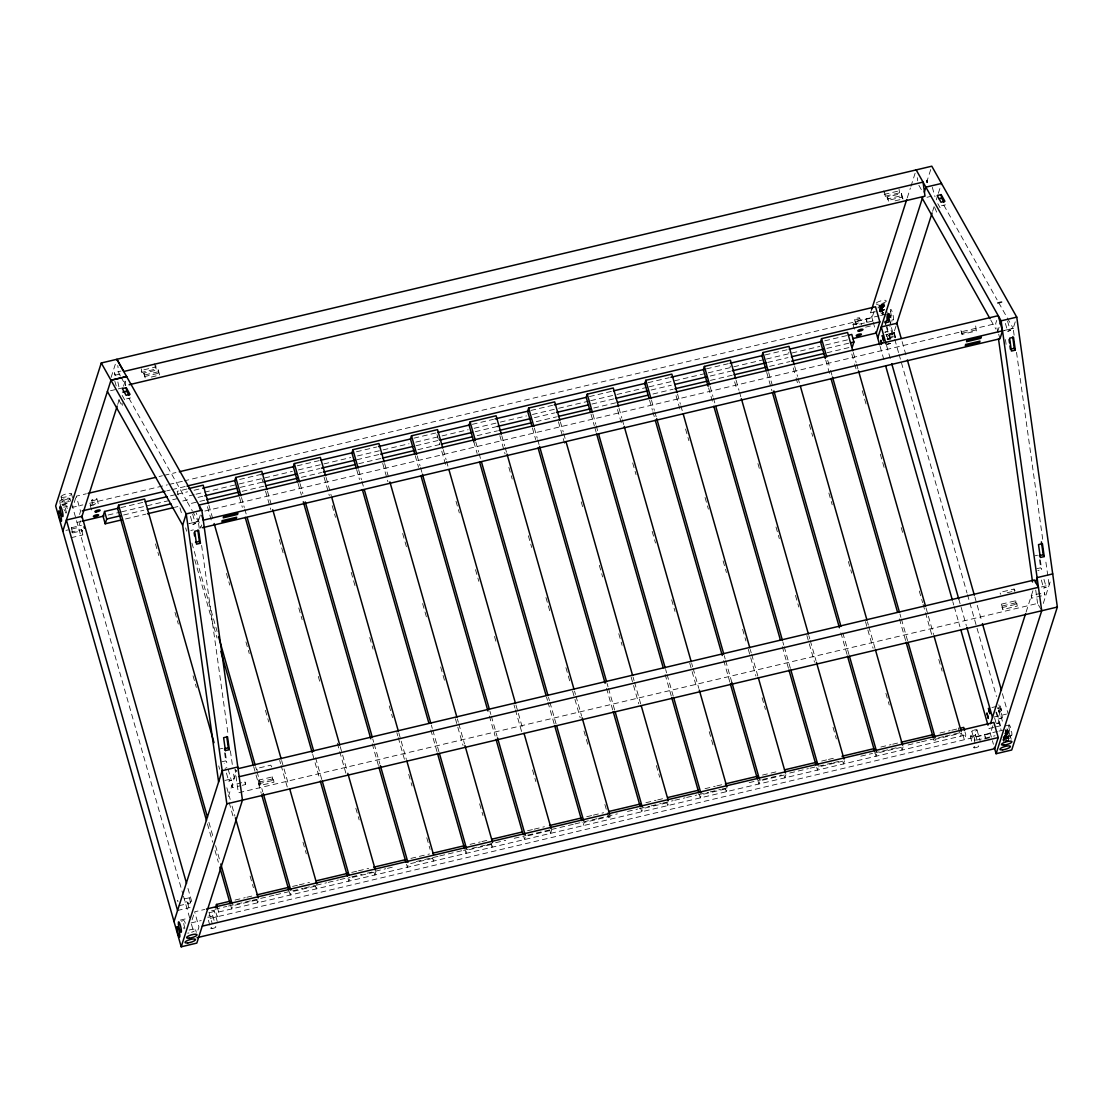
<?xml version="1.0" encoding="UTF-8"?>
<svg xmlns="http://www.w3.org/2000/svg" width="1113" height="1113" viewBox="0 0 1113 1113"><rect width="100%" height="100%" fill="white"/><g stroke="black" fill="none" stroke-linecap="round" stroke-linejoin="round"><path stroke-width="0.75" stroke-dasharray="5 3.75" d="M879.646 305.769L884.209 303.863L884.71 306.492L882.428 307.438L880.188 307.661L879.646 305.769L884.209 303.863M880.188 307.661L879.673 305.032M882.456 309.4L882.498 308.663L880.244 308.871L880.786 310.764L883.026 310.541L880.717 312.252L880.174 310.36L882.456 309.4L882.999 311.292M865.552 327.152L871.966 325.636M887.228 315.897L887.924 317.428L887.604 314.993M888.925 313.796L889.788 315.438M984.56 734.524L985.408 738.044L984.602 734.524M1006.736 737.307C1004.649 729.572 1008.308 740.409 1004.302 737.209M72.359 532.64L71.538 527.715L71.455 529.718M81.597 529.649L82.849 534.922L81.597 529.649L71.552 532.028M244.943 781.896L245.57 784.54L244.943 781.896L231.866 785.194L232.561 787.628L240.686 785.695M855.758 321.379L856.648 324.843L855.814 321.309L879.02 315.814M1044.898 595.093L1044.286 592.547L1044.857 595.149L1031.681 598.098L1031.208 595.594L1040.975 593.285M998.124 719.165L1001.477 718.01L998.152 719.179M999.752 722.991L996.692 723.394L999.752 722.81M178.817 905.773L190.532 902.991L189.46 897.801L184.299 898.901M111.133 377.363L116.893 359.29M75.754 497.761L72.707 507.291L82.849 504.885M79.552 514.456L80.553 511.284L76.254 496.161L86.397 493.769M80.539 520.884L78.453 527.437L65.945 530.4M117.7 404.422L119.272 399.497M123.529 386.169L126.075 378.183M199.227 528.299L198.267 521.454L200.312 515.027M201.717 524.96L200.702 528.132L196.389 513.023M228.388 796.518L236.763 770.279M192.104 919.769L194.135 913.411M197.933 930.106L198.935 926.934L194.636 911.825L204.778 909.418M217.355 907.471L218.649 912.006L217.118 916.778L214.976 909.21L226.802 906.413M375.874 871.813L374.858 874.999L373.898 871.66L363.742 873.969M551.603 830.173L550.587 833.359L549.641 830.02M872.842 320.934L870.547 312.864L871.604 309.581M907.262 197.836L910.406 187.986M910.935 186.344L915.123 173.197M874.011 311.557L871.98 317.901L184.229 480.858M926.545 182.643L931.79 166.199M895.965 326.151L893.349 334.359L885.531 336.209M932.611 211.345L934.169 206.42M936.27 199.853L937.842 194.942M938.356 193.3L941.501 183.45M785.917 774.662L784.902 777.834L783.955 774.495M975.67 325.984L976.365 330.964L962.049 334.359L961.354 329.378M844.503 760.777L843.487 763.949L842.541 760.61M998.25 332.704L995.676 323.633L996.678 320.461M997.54 332.064L999.084 327.25M1014.124 335.208L1013.164 328.363L1015.724 320.335M903.074 746.893L902.059 750.079L901.113 746.74M964.985 731.937L965.847 734.956L964.331 739.728L962.606 733.676M1026.103 612.067L1032.906 590.739M992.893 725.62L990.361 733.564L207.992 918.935M1043.284 603.441L1051.173 578.732M866.262 318.847L866.999 322.339M867.083 322.353L866.387 318.972M887.924 317.428L889.885 316.955L889.802 315.438M885.948 321.532L886.393 322.227L886.198 320.238M888.411 321.643L886.393 322.227M1008.225 732.632L1006.18 733.091L1005.818 730.267M1004.733 737.891L1004.427 735.47M882.915 314.909L880.244 305.115M880.23 305.379L883.68 304.35L880.244 305.129M883.611 304.503C885.614 309.08 876.974 306.298 884.209 306.256M894.087 332.731L895.381 337.99L894.226 332.759L885.725 334.707M1003.564 741.495L1003.495 738.754L1007.947 737.808L1008.489 739.7M1007.474 738.642L1007.947 737.808M117.867 381.968L119.648 390.315M192.758 524.376L195.332 523.583L192.758 524.376L190.059 514.929M228.735 781.103L231.309 780.31L228.735 781.103L225.146 768.513M888.466 343.639L890.442 343.625M1007.655 331.298L1010.228 330.491L1007.655 331.298L1005.415 323.424M1043.618 588.04L1046.206 587.233L1043.618 588.04L1040.933 578.593M114.472 372.591L115.112 375.22L114.472 372.591L120.983 371.046M72.651 532.932L82.696 530.553M232.561 787.628L231.991 785.013M894.365 332.926L895.548 337.907L894.365 332.926L886.546 334.776L886.602 336.724M1031.834 598.238L1031.278 595.636M974.153 736.973L975.002 740.507L974.251 737.015L997.373 731.478M1001.547 710.831C997.679 696.905 1004.524 714.282 998.208 711.624M187.805 902.476C189.433 916.709 191.297 895.812 182.782 903.659M189.321 897.704L190.629 902.893M887.868 318.109L889.816 317.636L889.05 315.536L887.103 316.009L887.868 318.109L890.191 317.302L889.05 312.767M888.661 322.102L887.52 317.567L888.661 322.102L886.338 322.909L885.572 320.808M1005.86 733.244L1006.82 738.67M1008.531 732.98C1003.578 735.192 1011.856 732.02 1007.39 728.445M1003.912 736.472L1004.677 738.573L1007.001 737.78L1005.442 731.672L1007.39 731.213A5.426 0.89 76.7 0 1 1008.726 731.394A5.426 0.89 76.7 0 1 1010.409 738.851M1004.677 738.573L1007.001 737.78M879.242 311.654L882.498 311.056L879.214 312.155M996.274 713.363L996.177 712.612M887.548 338.589L889.927 338.213L887.631 339.215M997.596 708.731L998.598 707.938L997.485 707.854M880.216 306.924L884.752 305.741M881.065 309.804L879.312 310.263M225.897 767.928L226.899 767.65M198.267 521.454L188.89 523.667L198.267 521.454L193.189 512.439M1013.164 328.363L1003.787 330.589L1013.164 328.363L997.944 301.331M115.112 375.22L121.609 373.676M156.237 368.959L155.208 367.123L140.892 370.518L141.921 372.354L156.237 368.959L155.75 365.44M884.181 194.399L898.511 191.005L899.541 192.841L885.225 196.236L883.694 190.88M143.827 373.119L145.344 378.462L143.827 373.119L158.143 369.725L159.674 375.067L148.53 377.71M902.977 198.949L901.947 197.112L887.618 200.507L887.131 197.001L901.447 193.606L902.977 198.949L891.833 201.592M144.857 374.942L159.173 371.561M887.131 197.001L888.16 198.824L902.476 195.429M144.314 376.625L158.644 373.231L159.674 375.067M110.521 390.733L116.768 389.258M118.34 388.882L123.014 387.769M926.99 197.279L931.664 196.166M126.604 398.83L130.513 397.911M941.501 205.752L945.41 204.82M159.062 476.545L162.428 475.752M164.126 475.348L175.951 472.552M61.897 504.467L69.716 502.617M870.547 312.864L878.366 311.014M879.924 310.638L886.171 309.164M62.871 505.497L65.472 504.885M880.62 315.438L885.433 314.297M89.61 503.285L167.34 484.865M169.023 484.461L182.546 481.261M885.378 315.021L889.287 314.089M889.802 314.868L887.854 315.327L888.244 317.775M859.626 324.133L875.096 320.461M888.285 319.668L886.324 320.127L886.713 322.575M166.741 490.861L170.122 490.068M171.805 489.664L187.012 486.061M886.059 316.468A5.426 0.89 76.7 0 0 888.146 321.087L893.349 319.862M186.942 489.01L177.176 491.32L178.609 496.328M120.844 507.611L143.619 502.213M170.498 495.841L175.562 494.645M177.259 494.242L187.554 491.807M194.065 490.263L202.204 488.329M239.629 479.466L260.776 474.458L263.155 482.805M297.282 465.804L319.361 460.573M356.452 451.781L376.737 446.981M413.925 438.16L435.906 432.957M472.315 424.331L493.462 419.323M530.887 410.447L552.549 405.327M589.473 396.576L612.247 391.178M648.044 382.691L669.205 377.683M706.393 368.876L729.405 363.422L730.365 366.747M765.201 354.936L787.99 349.538L788.936 352.877M824.733 340.828L846.701 335.625M77.006 522.4L80.386 521.607M108.114 515.027L120.941 511.994M121.637 511.827L180.807 497.803M189.266 495.8L194.33 494.603M196.027 494.2L237.542 484.364M239.225 483.96L292.385 471.369M298.381 469.95L350.762 457.54M357.523 455.94L409.028 443.739M415.789 442.125L440.317 436.324M442.014 435.92L468.197 429.715M474.11 428.31L499.459 422.3M500.321 422.105L526.505 415.9M532.431 414.495L557.794 408.485M558.601 408.29L589.027 401.083M590.711 400.68L616.059 394.684M616.964 394.461L647.39 387.254M649.088 386.851L706.56 373.231M708.244 372.841L764.756 359.443M766.454 359.04L819.822 346.393M825.596 345.03L847.563 339.827M123.626 515.013L143.911 510.213M182.796 501.003L191.241 499M198.003 497.4L203.081 496.189M240.269 487.383L262.251 482.179M299.439 473.359L319.723 468.559M356.911 459.739L380.576 454.132M416.081 445.729L438.063 440.511M475.251 431.705L497.233 426.502M534.421 417.681L554.705 412.881M591.893 404.061L613.875 398.857M651.063 390.051L671.348 385.237M710.233 376.027L730.518 371.227M767.706 362.407L787.99 357.607M826.876 348.383L848.857 343.18M71.538 527.715L81.444 525.28M125.491 518.978L145.775 514.178M174.504 507.361L177.885 506.568M191.408 503.368L198.17 501.754M199.867 501.365L204.945 500.154M242.133 491.348L264.101 486.144M301.303 477.324L321.587 472.524M358.776 463.704L380.757 458.5M417.945 449.694L439.927 444.477M477.115 435.67L497.4 430.856M536.285 421.646L556.57 416.846M593.758 408.026L615.739 402.823M652.928 394.016L673.212 389.202M710.4 380.396L732.382 375.178M769.57 366.372L789.854 361.572M827.042 352.751L850.722 347.145M887.548 338.686L892.57 337.489L887.019 339.006M887.743 339.757L890.859 339.02M885.837 344.46L888.967 343.708M71.135 537.704L82.849 534.922M887.172 344.348L890.511 343.555M204.848 511.02L995.676 323.633M962.425 333.163L976.741 329.768M190.796 530.484L193.398 529.871M220.04 748.924L222.642 748.298M1034.937 555.832L1037.539 555.22M221.835 761.807L225.744 760.875L226.774 762.711L224.172 763.323M1036.732 568.715L1040.641 567.797L1041.671 569.619L1037.761 570.552M1015.098 590.864L1014.068 589.041L999.752 592.436L1000.782 594.259M1007.154 592.756L1011.926 591.629M224.854 780.45L234.231 778.237L233.271 771.379M1041.309 586.996L1049.128 585.146L1045.524 559.477M258.091 780.269L272.407 776.874L273.436 778.71L273.937 782.216L259.621 785.611L258.091 780.269L259.621 785.611M1001.394 604.15L1015.71 600.756L1016.739 602.578L1017.24 606.098L1002.924 609.493L1001.394 604.15L1002.924 609.493M242.314 785.305L245.57 784.54M259.12 782.091L273.436 778.71M1002.423 605.973L1016.739 602.578M258.592 783.775L272.908 780.394L273.937 782.216M1001.895 607.656L1016.211 604.262L1017.24 606.098M1040.905 609.284L1037.608 603.427L238.335 792.818L235.052 769.389L236.693 772.311M991.933 707.534L996.942 706.338M177.301 910.531L190.073 907.526M994.034 717.036L1006.542 714.073M235.093 900.041L245.236 897.635M246.919 897.245L255.378 895.242M292.566 886.421L297.63 885.225M299.327 884.821L309.47 882.414M351.736 872.411L356.8 871.201M358.497 870.797L368.64 868.404M410.906 858.387L429.493 853.977M470.062 844.364L480.218 841.957M481.901 841.567L490.36 839.564M527.548 830.743L532.612 829.547M534.31 829.143L544.452 826.736M586.718 816.733L591.782 815.523M593.479 815.119L603.622 812.727M645.888 802.71L656.03 800.303M657.713 799.899L664.475 798.299M705.044 788.686L715.186 786.279M716.883 785.889L723.645 784.289M762.53 775.065L776.053 771.865M821.7 761.055L826.764 759.845M828.462 759.442L836.906 757.452M880.87 747.032L891.012 744.625M892.696 744.221L899.457 742.621M940.026 733.008L950.168 730.615M951.865 730.211L958.627 728.612M228.499 906.01L250.467 900.807M252.164 900.403L274.132 895.2M275.829 894.796L291.05 891.193M292.733 890.79L302.875 888.383M304.572 887.979L314.715 885.586M316.398 885.183L326.54 882.776M328.238 882.372L338.38 879.98M340.063 879.576L350.205 877.169M351.903 876.766L362.045 874.373M375.568 871.159L385.71 868.752M387.407 868.363L394.169 866.749M416.137 861.545L438.119 856.342M439.802 855.939L461.784 850.735M463.481 850.332L485.449 845.129M487.146 844.725L505.733 840.315M514.192 838.312L526.032 835.515M527.715 835.112L549.697 829.908M551.38 829.505L573.362 824.302M575.045 823.898L597.027 818.695M598.711 818.292L617.312 813.881M627.454 811.474L637.596 809.081M639.293 808.678L649.436 806.271M651.119 805.868L661.261 803.475M662.958 803.071L673.101 800.664M674.784 800.261L684.926 797.854M686.624 797.465L696.766 795.058M698.463 794.654L708.605 792.247M710.289 791.858L720.431 789.451M722.128 789.047L728.89 787.448M749.174 782.634L761 779.837M762.697 779.434L781.298 775.024M789.743 773.02L808.344 768.624M810.027 768.22L832.009 763.017M833.693 762.614L840.454 761.014M860.752 756.2L872.578 753.404M874.275 753L896.243 747.797M908.083 744.987L919.908 742.176M921.606 741.787L943.587 736.569M945.271 736.18L960.491 732.577M374.246 872.202L349.83 877.99L348.814 881.162L347.868 877.823M549.975 830.562L525.573 836.35L524.557 839.522L523.611 836.183M784.289 775.038L759.887 780.825L758.871 783.997L757.925 780.672M842.875 761.167L818.458 766.94L817.457 770.126L816.497 766.787M901.447 747.282L877.044 753.07L876.028 756.242L875.082 752.903M180.278 920.117L188.097 918.267M993.617 727.415L988.928 728.514L993.408 744.263M995.175 727.039L1002.994 725.189M218.649 912.006L965.847 734.956M181.322 921.161L183.923 920.534M1005.262 725.913L1009.171 724.994M998.973 731.102L1003.773 729.961M191.088 922.941L201.23 920.534M1008.155 730.545L1006.194 731.004L1006.583 733.439M976.491 740.159L995.05 735.749M984.629 738.935L989.429 737.808M1006.625 735.345L1004.663 735.804L1005.053 738.239M1006.472 736.778L1011.675 735.54M1006.611 738.03L1004.357 739.38M881.468 308.941L879.353 309.414A5.426 1.405 -15.9 0 0 884.376 308.218M1003.022 739.602L1005.011 739.547M1007.529 729.238L1008.141 732.632L1008.225 731.561M886.546 334.776L887.381 336.516M892.807 336.404L889.343 337.476L892.821 336.516L889.927 326.318M996.747 712.654L1001.533 729.057M889.802 316.955L888.925 313.796M943.838 205.195L997.095 299.828M937.814 203.651L940.082 207.686M936.673 212.124L933.32 204.416M918.893 185.287L922.719 192.076M990.779 320.043L995.857 329.058M120.385 376.027L118.854 373.314L117.769 365.509M121.15 377.39L125.727 385.529L124.851 379.296M128.941 398.287L186.428 500.419M187.276 501.921L192.354 510.937M122.166 395.407L125.936 402.113M118.743 399.845L122.527 406.551M271.809 766.996L270.779 765.16L256.449 768.554L257.479 770.377M1007.515 729.252L1008.211 731.561M178.108 901.252L177.607 900.487L177.454 901.252M1007.015 728.778L1008.155 733.314M1007.543 321.045L1010.228 330.491M998.681 334.22L999.975 338.755M932.318 187.318L935.003 196.764M1043.966 579.372L1046.206 587.233M960.964 330.575L962.049 334.359M902.114 341.594L905.926 354.936M974.835 596.888L981.958 621.93M1002.396 693.677L1008.1 713.697M1010.493 736.736L1011.216 739.255M886.616 310.736L894.295 337.698M894.769 339.368L898.567 352.71M899.054 354.379L967.002 592.992M967.489 594.662L969.381 601.34M969.854 603.009L996.469 696.446M998.848 704.793L1003.606 721.474M1005.902 729.544L1008.587 738.99M884.167 304.6L884.71 306.492M886.866 315.549L889.078 323.299M998.598 707.938L1003.258 724.243M1005.902 733.55L1007.766 740.089M1005.957 737.863L1006.486 739.755M881.969 304.072L882.498 305.964M881.886 305.56L882.428 307.438M882.498 308.663L883.026 310.541M881.955 309.164L883.374 314.158M886.477 325.01L890.261 338.324M1003.745 736.806L1004.622 739.908M884.682 321.114L885.572 324.217M886.477 327.389L889.343 337.476M995.968 711.889L1001.088 729.905M1003.495 738.754L1004.274 741.091M994.66 718.135L996.302 723.881M886.505 345.294L891.249 361.975M958.738 598.933L966.334 625.631M873.246 322.311L875.027 328.613M880.105 346.393L884.849 363.088M952.811 601.702L953.758 605.041M954.244 606.71L959.935 626.73M859.737 318.137A2.713 0.71 -15.9 0 1 855.883 319.821A2.713 0.71 -15.9 0 1 855.73 318.596A2.713 0.71 -15.9 0 1 859.737 318.137L861.573 324.62M977.005 729.933L980.233 741.258M975.475 734.691L977.784 742.788M854.506 319.57L856.342 326.039M971.844 731.533L975.071 742.872M852.989 324.356L855.299 332.453M970.327 736.291L972.623 744.388M853.281 352.501L856.134 362.518M856.607 364.188L858.513 370.866M926.002 607.851L933.612 634.549M851.793 354.017L854.172 362.365M854.645 364.021L856.551 370.699M862.255 390.733L866.526 405.744M880.313 454.146L885.072 470.841M901.224 527.576L903.13 534.254M919.296 591.003L922.621 602.676M923.094 604.345L931.651 634.396M938.774 659.425L942.113 671.111M958.265 727.846L960.644 736.194L961.66 733.022L935.63 739.185L934.614 742.357L933.654 739.032M827.724 360.348L830.103 368.681M830.576 370.351L832.009 375.359M899.972 614.014L900.918 617.353M901.405 619.023L907.582 640.726M825.763 360.181L830.521 376.876M899.429 618.87L905.62 640.559M794.71 366.386L797.562 376.403M798.035 378.072L799.941 384.75M867.43 621.736L868.377 625.061M868.85 626.73L875.041 648.434M793.221 367.888L795.6 376.236M796.073 377.905L797.965 384.583M809.374 424.637L812.699 436.324M828.865 493.059L832.19 504.746M848.356 561.495L851.682 573.167M865.469 621.569L873.065 648.267M885.906 693.329L889.231 705.016M768.666 372.549L773.424 389.244M842.819 632.907L848.996 654.597M766.704 372.396L771.935 390.746M840.858 632.741L847.035 654.444M736.124 380.27L738.976 390.273M739.449 391.943L741.355 398.621M808.845 635.606L809.805 638.945M810.278 640.615L815.982 660.649M734.636 381.773L737.015 390.12M757.925 463.551L759.831 470.229M775.998 526.964L779.323 538.65M795.475 595.399L798.8 607.072M806.883 635.453L814.493 662.152M833.025 727.234L836.35 738.921M710.094 386.434L712.946 396.451M713.419 398.12L714.852 403.129M782.815 641.784L783.761 645.123M784.248 646.778L790.425 668.482M708.605 387.936L713.35 404.631M782.272 646.625L788.936 669.984M677.553 394.141L680.405 404.158M680.878 405.828L682.77 412.506M750.273 649.491L751.219 652.83M751.692 654.5L757.883 676.189M676.064 395.658L680.808 412.339M685.566 429.034L688.891 440.72M705.058 497.455L708.383 509.142M723.116 560.882L726.441 572.555M742.608 629.304L745.933 640.991M748.312 649.324L755.908 676.036M762.085 697.726L765.424 709.412M651.508 400.318L654.361 410.321M654.834 411.991L656.267 416.999M724.243 655.654L725.189 658.993M725.662 660.663L731.839 682.366M649.547 400.151L652.399 410.168M652.872 411.838L654.778 418.516M723.7 660.51L729.878 682.199M618.967 408.026L621.819 418.043M622.292 419.712L624.198 426.376M691.688 663.376L692.648 666.701M693.121 668.37L698.825 688.404M617.478 409.528L622.237 426.223M632.685 462.938L636.024 474.625M652.176 531.36L655.501 543.047M671.668 599.796L674.993 611.468M689.726 663.209L696.863 688.237M709.218 731.631L713.489 746.656M725.384 788.38L726.33 791.719L727.346 788.533L701.301 794.71L700.3 797.882L699.34 794.543M592.937 414.189L595.789 424.206M596.262 425.876L597.681 430.884M665.657 669.539L666.604 672.878M667.09 674.548L673.268 696.237M590.975 414.036L594.3 425.709M594.773 427.378L596.192 432.387M665.115 674.381L671.292 696.084M560.396 421.91L563.248 431.914M563.721 433.583L565.613 440.261M633.116 677.247L634.062 680.586M634.535 682.255L640.712 703.945M558.42 421.744L565.084 445.103M581.236 501.852L583.142 508.53M599.309 565.265L602.634 576.951M618.786 633.7L622.111 645.373M631.154 677.094L638.751 703.792M656.336 765.535L659.675 777.222M666.798 802.25L667.744 805.589L668.76 802.417L642.73 808.581L641.714 811.767L640.768 808.428M534.351 428.074L537.203 438.091M537.676 439.76L539.109 444.769M607.072 683.424L608.032 686.749M608.505 688.418L614.682 710.122M532.39 427.907L535.715 439.593M606.543 688.265L612.72 709.955M501.81 435.781L504.662 445.798M505.135 447.468L507.041 454.146M574.531 691.131L575.491 694.47M575.964 696.14L581.668 716.16M499.848 435.628L505.079 453.979M508.878 467.335L512.203 479.021M528.369 535.756L531.694 547.443M545.954 597.514L549.752 610.856M565.919 667.605L570.19 682.617M572.569 690.964L580.179 717.676M583.977 731.018L588.735 747.713M604.888 804.449L606.794 811.127M607.267 812.796L609.173 819.474L610.188 816.302L584.144 822.465L583.129 825.637L582.182 822.298M475.78 441.958L478.632 451.961M479.105 453.631L480.524 458.639M548.5 697.295L549.446 700.634M549.919 702.303L556.11 724.007M473.818 441.791L477.143 453.478M546.539 697.141L547.485 700.48M547.958 702.15L554.135 723.84M443.238 449.666L446.09 459.683M446.563 461.352L448.456 468.017M515.959 705.002L523.082 730.045M436.992 434.487L439.844 444.49M441.75 451.168L446.494 467.863M455.996 501.24L459.335 512.926M475.488 569.661L478.813 581.348M494.506 636.427L496.885 644.761M513.997 704.849L514.943 708.188M515.416 709.857L521.594 731.547M532.529 769.932L535.854 781.618M417.194 455.829L420.046 465.846M420.519 467.516L421.952 472.524M489.915 711.179L490.875 714.518M491.348 716.188L497.052 736.208M415.232 455.676L418.558 467.349M489.386 716.021L495.09 736.055M384.653 463.551L389.411 480.232M457.373 718.887L458.333 722.226M458.806 723.895L464.511 743.929M382.691 463.384L387.922 481.748M402.656 533.475L406.454 546.831M422.62 603.566L426.891 618.591M440.678 666.993L445.437 683.674M455.412 718.734L463.022 745.432M479.647 803.836L482.986 815.523M491.056 843.891L492.016 847.23L493.031 844.057L466.987 850.221L465.971 853.407L465.025 850.068M358.623 469.714L361.475 479.731M361.948 481.4L363.367 486.409M431.343 725.064L432.289 728.389M432.762 730.058L438.953 751.762M356.647 469.547L359.499 479.564M430.801 729.905L436.978 751.595M326.067 477.421L331.298 495.786M398.802 732.771L406.398 759.469M324.106 477.268L329.337 495.619M332.189 505.636L335.514 517.322M351.207 572.388L355.005 585.744M369.739 637.485L373.064 649.157M389.23 705.906L392.555 717.593M396.84 732.604L397.786 735.943M398.259 737.613L404.436 759.316M408.721 774.328L412.047 786.015M426.78 837.755L430.105 849.428M432.484 857.775L433.43 861.114L434.446 857.942L408.415 864.105L407.4 867.277L406.454 863.938M300.037 483.599L302.889 493.602M372.758 738.935L373.718 742.274M374.191 743.943L379.895 763.977M298.075 483.432L301.4 495.118M372.229 743.79L378.406 765.48M267.496 491.306L272.254 507.987M340.216 746.642L347.353 771.685M265.534 491.139L270.765 509.504M279.321 539.541L283.592 554.566M298.799 607.962L302.124 619.649M318.29 676.398L320.196 683.062M337.309 743.15L345.865 773.187M355.84 808.233L359.165 819.919M241.465 497.469L244.317 507.486M244.79 509.156L246.21 514.164M315.605 757.828L321.782 779.517M239.49 497.316L242.342 507.319M312.697 754.322L319.821 779.364M208.91 505.191L213.668 521.872M281.645 760.527L288.768 785.555M207.421 506.693L212.18 523.388M226.44 573.445L229.765 585.132M245.931 641.881L249.256 653.554M265.409 710.303L268.748 721.989M279.669 760.374L280.629 763.699M281.102 765.368L287.279 787.072M302.973 842.138L306.298 853.824M315.327 885.531L316.273 888.87L317.288 885.698L291.258 891.861L290.243 895.047L289.283 891.708M192.646 514.136L195.332 523.583M191.909 543.061L217.105 631.516M255.6 766.704L256.56 770.029M257.033 771.699L262.738 791.733M179.972 507.848L182.337 516.195M185.676 527.882L186.622 531.221M194.705 559.589L217.035 638.027M253.639 766.537L261.249 793.235M228.165 769.292L231.309 780.31M114.834 381.203L116.183 385.919M226.857 787.754L230.196 799.44M232.088 806.118L234.94 816.135M155.5 543.937L158.825 555.624M174.991 612.359L178.317 624.045M193.05 675.786L196.375 687.458M218.718 765.897L219.664 769.236M229.181 802.612L233.925 819.307M250.091 876.056L253.416 887.729M256.741 899.415L257.701 902.754L258.703 899.582L232.673 905.745L231.657 908.918L230.711 905.579M208.91 822.298L213.181 837.324M215.56 845.671L219.845 860.683M207.421 823.815L212.653 842.165M215.018 850.513L218.357 862.199M96.873 498.805L98.709 505.274M214.211 910.754A2.713 0.71 -15.9 0 1 210.371 912.437A2.713 0.71 -15.9 0 1 210.204 911.227A2.713 0.71 -15.9 0 1 214.211 910.754L217.438 922.093M212.694 915.554L214.99 923.651M91.711 500.405L93.548 506.874M208.98 912.187L212.207 923.526M90.181 505.163L92.49 513.26M209.759 925.028L207.463 916.931A2.713 0.71 -15.9 0 0 210.51 916.848A2.713 0.71 -15.9 0 0 212.541 915.345A2.713 0.71 -15.9 0 0 208.785 915.943M187.972 888.424L192.257 903.45M71.455 493.866L72.54 497.636M195.596 929.814L196.319 932.332M71.719 503.827L183.005 894.546M183.478 896.215L189.655 917.905M191.45 924.193L193.69 932.068M69.952 498.721L70.675 501.24M61.034 496.871L62.467 501.907M59.852 502.798L60.937 506.582M887.548 337.156L887.868 339.368M888.675 313.101L889.05 315.536M1016.517 352.334L1042.895 540.64M1040.321 559.964L1041.671 569.619M1039.514 559.742L1040.641 567.797M1005.415 339.535L1006.096 344.362M1035.73 590.043L1037.608 603.427M1014.068 589.041L1014.402 591.379M1015.71 600.756L1016.211 604.262M917.265 177.69L917.696 180.807M901.447 193.606L901.947 197.112M899.054 189.321L899.541 192.841M888.16 198.824L888.494 201.175M884.724 192.716L885.225 196.236M272.407 776.874L272.908 780.394M201.62 545.412L228.235 735.443M230.391 750.844L232.311 764.534M225.424 753.042L226.774 762.711M224.617 752.819L225.744 760.875M158.143 369.725L158.644 373.231M154.707 363.617L155.208 367.123M141.421 368.834L141.921 372.354M122.027 403.031L122.36 405.382M888.397 321.087L887.464 318.248L888.397 321.087M61.09 496.468A5.426 1.405 -15.9 0 1 68.867 493.407A5.426 1.405 -15.9 0 1 69.618 495.591A5.426 1.405 -15.9 0 1 61.34 497.163M59.643 501.114A5.426 1.405 -15.9 0 1 67.643 498.151A5.426 1.405 -15.9 0 1 67.81 500.488A5.426 1.405 -15.9 0 1 59.699 501.866M69.479 501.295A5.426 1.405 -15.9 0 1 62.537 501.504A5.426 1.405 -15.9 0 1 71.037 498.387M67.615 506.192A5.426 1.405 -15.9 0 1 63.636 507.111M62.384 505.149A5.426 1.405 -15.9 0 1 69.785 503.159M66.613 512.996A5.426 0.89 76.7 0 1 65.236 505.372A5.426 0.89 76.7 0 1 67.239 508.571M63.9 509.684A5.426 0.89 76.7 0 1 64.818 510.797M65.222 511.799A5.426 0.89 76.7 0 1 65.611 512.996M189.113 930.078A5.426 1.405 -15.9 0 1 195.443 929.48A5.426 1.405 -15.9 0 1 191.617 932.263M188.918 932.958A5.426 1.405 -15.9 0 1 187.666 933.139M184.883 928.325A5.426 0.89 76.7 0 1 183.603 921.161A5.426 0.89 76.7 0 1 185.342 923.317M183.673 927.63A5.426 0.89 76.7 0 1 184.062 928.868M1009.074 738.67A5.426 0.89 76.7 0 1 1007.39 731.199M1004.023 737.001A5.426 1.405 -15.9 0 1 1010.145 736.263A5.426 1.405 -15.9 0 1 1007.794 738.698M1005.164 739.575A5.426 1.405 -15.9 0 1 1002.563 740.048M1005.721 729.905A5.426 0.89 76.7 0 1 1006.653 736.542A5.426 0.89 76.7 0 1 1004.705 733.091M1003.87 739.908A5.426 0.89 76.7 0 1 1003.091 737.502M1004.636 736.389A5.426 0.89 76.7 0 1 1005.109 739.018M890.762 323.187A5.426 0.89 76.7 0 1 889.037 316.064A5.426 0.89 76.7 0 1 890.024 314.993A5.426 0.89 76.7 0 1 891.903 321.935M886.296 301.178A5.426 1.405 -15.9 0 1 881.607 303.612A5.426 1.405 -15.9 0 1 876.237 304.072M876.404 302.917A5.426 1.405 -15.9 0 1 881.371 300.76A5.426 1.405 -15.9 0 1 886.059 300.482M878.171 306.019A5.426 1.405 -15.9 0 1 884.863 305.63A5.426 1.405 -15.9 0 1 878.38 308.788M877.837 307.953A5.426 1.405 -15.9 0 1 885.948 305.31M883.764 312.614A5.426 1.405 -15.9 0 1 881.162 313.518M879.604 311.07A5.426 1.405 -15.9 0 1 884.682 310.068M887.604 315.229A5.426 0.89 76.7 0 1 888.146 321.087M885.558 324.412A5.426 0.89 76.7 0 1 884.765 322.074M886.198 320.516A5.426 0.89 76.7 0 1 886.699 323.16M973.986 730.114A2.713 0.71 -15.9 0 1 976.936 730.253A2.713 0.71 -15.9 0 1 972.72 731.728A2.713 0.71 -15.9 0 1 973.346 730.351M926.726 180.181L927.407 182.755L926.781 180.111M998.681 710.442L1000.03 715.589L998.681 710.442M888.23 331.229L884.849 332.258L888.23 331.229M889.009 334.178L891.833 333.622L889.009 334.178M1008.921 726.692A5.426 0.89 76.7 0 0 1011.411 735.429A5.426 0.89 76.7 0 0 1010.924 728.681A5.426 0.89 76.7 0 0 1008.921 726.692M890.567 311.334A5.426 0.89 76.7 0 0 893.113 319.834A5.426 0.89 76.7 0 0 892.431 312.656A5.426 0.89 76.7 0 0 890.567 311.334M971.385 736.486A2.713 0.71 -15.9 0 0 975.503 734.872A2.713 0.71 -15.9 0 0 971.816 735.109A2.713 0.71 -15.9 0 0 971.385 736.486M211.985 928.562A2.713 0.71 -15.9 0 0 215.922 926.892A2.713 0.71 -15.9 0 0 212.013 927.282A2.713 0.71 -15.9 0 0 211.985 928.562M974.612 747.825A2.713 0.71 -15.9 0 0 978.73 746.211A2.713 0.71 -15.9 0 0 975.044 746.447A2.713 0.71 -15.9 0 0 974.612 747.825M853.894 324.62A2.713 0.71 -15.9 0 0 858.165 323.076A2.713 0.71 -15.9 0 0 854.728 323.16A2.713 0.71 -15.9 0 0 853.894 324.62M92.769 500.6A2.713 0.71 -15.9 0 0 96.887 498.986A2.713 0.71 -15.9 0 0 93.2 499.222A2.713 0.71 -15.9 0 0 92.769 500.6M91.252 505.358A2.713 0.71 -15.9 0 0 95.37 503.744A2.713 0.71 -15.9 0 0 91.683 503.98A2.713 0.71 -15.9 0 0 91.252 505.358"/><path stroke-width="1.5" d="M994.312 747.407L996.107 753.71L1011.731 750.009L1057.35 607.044L1016.753 317.135L931.79 166.199L101.269 362.991L55.65 505.956L181.21 946.801L196.82 943.087L242.453 800.136L201.856 510.213L116.893 359.29L123.766 371.492L923.039 182.101L925 196.152L129.108 384.736M62.829 531.138L110.98 380.243L126.604 376.542L110.98 380.243M81.583 517.601L117.185 406.064M118.089 508.265L104.566 511.465L103.05 516.237L105.192 523.792L122.11 519.785M105.192 523.792L106.723 519.02L104.566 511.465M214.03 742.705L144.634 499.041L118.604 505.205L117.588 508.377L206.475 820.476M218.607 781.938L182.643 525.155L186.233 513.914L101.269 362.991M239.017 495.647L234.746 480.621L235.761 477.449L261.792 471.272L267.023 489.637M325.594 475.752L320.377 457.401L294.333 463.565L293.317 466.737L297.602 481.762M174.031 921.606L222.197 770.697L237.806 766.996M181.21 946.801L226.829 803.836L186.233 513.914L201.856 510.213M384.18 461.881L378.949 443.517L352.918 449.68L351.903 452.866L356.174 467.877M215.477 907.624L216.492 904.452L230.015 901.238M442.751 447.996L437.534 429.632L411.49 435.809L410.474 438.981L414.759 454.007M501.337 434.112L496.106 415.761L470.076 421.924L469.06 425.11L473.818 441.791M559.909 420.241L554.691 401.876L528.647 408.054L527.632 411.226L531.917 426.237M618.494 406.356L613.263 387.992L587.233 394.169L586.217 397.341L590.488 412.366M677.08 392.472L671.849 374.121L645.804 380.284L644.789 383.47L649.074 398.482M735.651 378.601L730.42 360.236L704.39 366.414L703.374 369.586L708.132 386.267M794.237 364.716L789.006 346.366L762.962 352.529L761.96 355.701L766.231 370.726M852.808 350.832L847.577 332.481L821.547 338.644L820.531 341.83L825.29 358.511M852.405 346.741L853.921 341.983L851.779 334.429L848.398 335.222M871.604 309.581L906.733 199.477M179.332 471.745L875.528 306.785L879.84 321.894L876.293 333.024L852.628 338.63M877.726 338.06L922.747 197.001M924.305 192.076L925.877 187.151L941.501 183.45M896.48 324.509L932.082 212.973M1000.1 324.05L1001.13 320.836L916.166 169.886M200.215 509.615L198.921 505.079L998.208 315.689L1002.507 330.811L999.975 338.755L202.385 527.729M990.445 723.756L1025.574 613.708M1035.521 582.544L1037.093 577.619L1052.703 573.918M206.462 909.015L993.909 722.434L998.222 737.557L994.674 748.673L197.084 937.661M996.107 753.71L1041.726 610.745L1001.13 320.836L1016.753 317.135M1007.015 740.729L1005.707 741.161M1005.554 741.439L1008.016 740.535M126.242 387.686L122.333 388.604L126.117 395.324L130.012 394.392L126.242 387.686L126.729 391.206L128.997 395.226M941.139 194.594L937.229 195.526L941.014 202.232L944.909 201.314L941.139 194.594L941.626 198.114L943.894 202.135M122.82 392.124L126.729 391.206M939.024 198.726L941.626 198.114M88.08 493.365L155.681 477.352M82.251 510.881L165.044 491.264M187.012 486.061L879.84 321.894M188.57 488.621L203.206 485.157L208.437 503.521M145.135 501.852L167.117 496.648M202.622 488.231L234.732 480.621M261.792 474.221L293.902 466.611M320.947 460.198L353.071 452.588M378.434 446.577L410.544 438.967M437.604 432.554L469.714 424.943M495.076 418.933L528.884 410.934M554.246 404.923L586.37 397.313M613.416 390.9L645.526 383.289M670.889 377.279L704.696 369.266M730.058 363.269L762.182 355.645M789.228 349.245L821.338 341.635M82.084 521.204L104.052 516.001M106.723 519.02L120.246 515.82M147.292 509.406L170.957 503.799M204.764 495.8L236.888 488.176M263.934 481.776L296.058 474.166M321.42 468.156L355.228 460.142M380.576 454.132L412.7 446.522M439.746 440.122L471.87 432.512M497.233 426.502L531.04 418.488M556.403 412.478L588.513 404.868M615.559 398.454L647.683 390.844M674.728 384.444L706.852 376.834M732.215 370.824L766.022 362.81M791.371 356.8L823.495 349.19M850.541 342.776L853.921 341.983M147.459 513.775L172.821 507.765M206.628 499.751L238.752 492.141M265.798 485.741L297.922 478.131M323.271 472.121L355.395 464.511M382.441 458.097L414.565 450.487M441.611 444.073L472.037 436.866M499.083 430.467L531.207 422.857M558.253 416.443L590.377 408.833M617.423 402.419L647.849 395.212M674.895 388.799L707.019 381.189M734.065 374.789L766.189 367.179M791.552 361.169L823.662 353.558M1002.507 330.811L203.234 520.188L201.94 515.653M195.485 542.323L199.394 541.405L200.423 543.227L196.514 544.16L194.719 531.277L198.615 530.345L200.423 543.227M1015.32 350.15L1013.512 337.267L1009.616 338.185L1011.411 351.068L1015.32 350.15L1014.291 348.313L1010.381 349.245L1009.936 346.018M229.334 749.647L228.304 747.811L224.395 748.743L225.424 750.565L229.334 749.647L227.525 736.764L223.616 737.682L225.424 750.565M1039.292 555.651L1043.201 554.733L1044.231 556.556L1040.321 557.488L1038.512 544.605L1042.422 543.673L1044.231 556.556M238.432 768.582L1034.325 579.998L1038.443 587.316L239.17 776.707M226.829 803.836L1057.35 607.044M257.061 894.838L289.185 887.228M316.231 880.814L348.355 873.204M373.704 867.194L405.828 859.584M432.874 853.184L464.997 845.574M492.043 839.16L522.47 831.954M549.516 825.54L581.64 817.93M608.686 811.516L640.81 803.906M667.856 797.506L698.282 790.286M725.342 783.886L757.452 776.276M784.498 769.862L816.622 762.252M841.985 756.242L874.095 748.632M901.154 742.218L933.264 734.608M960.324 728.208L963.705 727.401L964.554 730.42M202.316 926.141L998.222 737.557M922.301 198.392L989.93 318.555M107.405 391.47L182.643 525.155M881.468 344.418L880.856 340.272L882.053 343.361M901.168 338.255L896.897 323.243L881.273 326.944L886.018 343.625M907.345 359.944L974.362 595.232M982.431 623.586L1001.45 690.338M891.722 363.645L958.738 598.933M966.821 627.301L992.476 717.398M875.931 331.757L879.618 344.738M885.809 366.427L952.338 600.032M960.895 630.069L987.982 725.189M858.513 370.866L925.529 606.182M934.085 636.219L961.187 731.352M821.547 338.644L826.778 357.009M832.482 377.029L899.499 612.345M908.055 642.396L935.143 737.516M830.994 378.545L897.537 612.192M906.093 642.229L933.181 737.363M800.414 386.406L866.957 620.066M875.514 650.103L902.601 745.223M762.962 352.529L768.193 370.879M773.897 390.913L840.913 626.229M849.469 656.267L876.571 751.4M772.408 392.416L839.425 627.732M847.508 656.114L874.609 751.233M741.355 398.621L808.372 633.937M816.455 662.318L844.03 759.108M704.39 366.414L709.621 384.764M715.798 406.468L782.342 640.114M790.898 670.151L817.985 765.271M713.836 406.301L780.38 639.947M788.936 669.984L816.024 765.118M683.257 414.175L749.8 647.822M758.356 677.859L785.444 772.992M645.804 380.284L651.035 398.649M656.74 418.669L723.756 653.985M731.839 682.366L759.414 779.156M655.251 420.185L722.267 655.501M730.351 683.869L757.452 779.003M624.198 426.376L691.215 661.706M699.298 690.074L726.872 786.863M587.233 394.169L592.464 412.52M598.641 434.223L665.184 667.87M673.741 697.907L700.828 793.04M596.679 434.056L663.223 667.703M671.779 697.754L698.867 792.873M566.1 441.931L632.643 675.577M641.199 705.614L668.287 800.748M528.647 408.054L533.878 426.404M539.582 446.438L606.599 681.754M615.155 711.791L642.257 806.911M538.094 447.941L605.11 683.257M613.193 711.624L640.281 806.758M507.041 454.146L574.058 689.462M582.141 717.829L609.715 814.633M470.076 421.924L475.307 440.289M481.484 461.978L548.027 695.625M556.583 725.676L583.671 820.796M479.522 461.825L546.066 695.472M554.622 725.509L581.709 820.643M448.942 469.686L515.486 703.346M524.042 733.384L551.13 828.503M411.49 435.809L416.721 454.16M422.425 474.194L489.442 709.51M497.525 737.877L525.099 834.68M420.937 475.696L487.953 711.012M496.036 739.394L523.124 834.513M389.884 481.901L456.9 717.217M464.984 745.585L492.544 842.388M352.918 449.68L358.149 468.044M364.327 489.734L430.87 723.394M439.426 753.431L466.514 848.551M362.351 489.581L428.908 723.227M437.451 753.264L464.552 848.398M331.771 497.455L398.329 731.102M406.885 761.139L433.5 854.603M294.333 463.565L299.564 481.929M305.268 501.949L372.285 737.265M380.368 765.647L407.942 862.436M303.306 501.796L370.796 738.782M378.879 767.149L405.967 862.283M272.727 509.657L339.743 744.973M347.826 773.354L375.387 870.143M235.761 477.449L240.978 495.8M247.169 517.503L313.713 751.15M322.269 781.187L348.884 874.651M245.194 517.336L312.224 752.652M320.294 781.034L347.395 876.154M214.141 523.541L281.158 758.857M289.714 788.894L316.815 884.028M218.524 636.525L255.127 765.034M263.211 793.402L290.785 890.191M220.847 651.383L253.166 764.868M261.722 794.905L288.81 890.038M235.413 817.805L258.23 897.913M118.604 505.205L207.477 817.29M220.791 864.022L232.2 904.076M219.776 867.194L230.238 903.909M216.492 904.452L217.355 907.471M186.553 883.43L82 516.321L66.377 520.021L177.579 910.49M84.004 526.727L84.324 528.091M1012.719 337.044L1014.291 348.313M1041.392 541.85L1043.201 554.733M1009.032 339.576L1009.491 342.804M1001.63 302.054L997.721 302.986M998.5 338.909L1032.544 582.002M197.808 530.136L199.394 541.405M226.718 736.542L228.304 747.811M194.135 532.668L194.58 535.882M882.289 335.653L883.666 340.773L882.289 335.653M986.967 713.21L988.316 718.372L986.967 713.21M988.483 708.452L989.833 713.6L988.483 708.452M222.35 520.62L221.974 521.816L236.29 518.421L236.666 517.225L222.35 520.62M223.616 516.641L223.24 517.837L237.556 514.443L237.932 513.26L223.616 516.641M965.653 344.501L965.277 345.684L979.593 342.303L979.969 341.107L965.653 344.501M966.919 340.522L966.543 341.719L980.859 338.324L981.235 337.128L966.919 340.522M58.53 512.87A5.426 0.89 76.7 0 0 61.062 521.385A5.426 0.89 76.7 0 0 60.408 514.234A5.426 0.89 76.7 0 0 58.53 512.87M60.019 507.834A5.426 0.89 76.7 0 0 62.509 516.557A5.426 0.89 76.7 0 0 62.022 509.81A5.426 0.89 76.7 0 0 60.019 507.834M178.483 924.277A5.426 0.89 76.7 0 0 181.085 932.332A5.426 0.89 76.7 0 0 180.125 924.555A5.426 0.89 76.7 0 0 178.483 924.277M176.884 928.339A5.426 0.89 76.7 0 0 179.402 937.007A5.426 0.89 76.7 0 0 178.845 930.106A5.426 0.89 76.7 0 0 176.884 928.339M189.099 938.176A5.426 1.405 -15.9 0 0 197.029 934.85A5.426 1.405 -15.9 0 0 189.28 935.602A5.426 1.405 -15.9 0 0 189.099 938.176M187.888 942.906A5.426 1.405 -15.9 0 0 195.512 939.525A5.426 1.405 -15.9 0 0 187.457 940.485A5.426 1.405 -15.9 0 0 187.888 942.906M1003.996 745.084A5.426 1.405 -15.9 0 0 1011.94 741.773A5.426 1.405 -15.9 0 0 1004.176 742.51A5.426 1.405 -15.9 0 0 1003.996 745.084M1002.785 749.828A5.426 1.405 -15.9 0 0 1010.409 746.433A5.426 1.405 -15.9 0 0 1002.354 747.407A5.426 1.405 -15.9 0 0 1002.785 749.828M859.111 331.159A2.713 0.71 -15.9 0 0 862.965 329.476A2.713 0.71 -15.9 0 0 858.972 329.935A2.713 0.71 -15.9 0 0 859.111 331.159M857.121 335.959A2.713 0.71 -15.9 0 0 861.392 334.415A2.713 0.71 -15.9 0 0 857.956 334.498A2.713 0.71 -15.9 0 0 857.121 335.959M94.48 516.696A2.713 0.71 -15.9 0 0 98.598 515.082A2.713 0.71 -15.9 0 0 94.911 515.319A2.713 0.71 -15.9 0 0 94.48 516.696M95.996 511.938A2.713 0.71 -15.9 0 0 100.114 510.324A2.713 0.71 -15.9 0 0 96.428 510.561A2.713 0.71 -15.9 0 0 95.996 511.938"/></g></svg>
